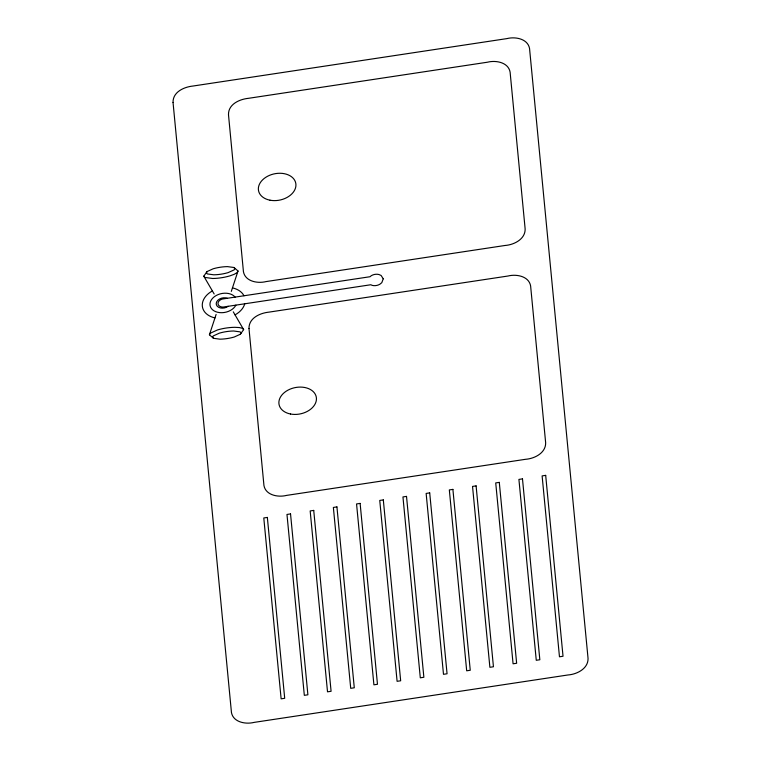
<?xml version="1.0" encoding="UTF-8"?>
<svg xmlns="http://www.w3.org/2000/svg" width="761" height="761" viewBox="0 0 761 761"><rect width="100%" height="100%" fill="white"/><g stroke="black" fill="none" stroke-linecap="round" stroke-linejoin="round"><path stroke-width="1.14" d="M233.275 311.839L243.644 329.627L240.324 334.25L234.226 337.028A39.467 27.862 -11.7 0 1 219.958 339.178L213.508 338.303L209.408 334.802L216.114 314.426M231.315 291.368L238.022 270.992L233.922 267.491L227.472 266.616A39.467 27.862 -11.7 0 0 213.204 268.776L207.106 271.544L203.786 276.167L214.155 293.965M207.106 271.544L206.364 272.866L207.334 273.931L213.784 274.807A39.467 27.862 -11.7 0 0 228.053 272.647L234.15 269.879L234.892 268.557L233.922 267.491M238.022 270.992L237.128 272.581L234.274 274.283L229.812 275.91A47.353 33.427 -11.7 0 1 212.69 278.497L204.956 277.442L203.786 276.167M209.408 334.802L210.302 333.213L217.617 329.894A47.363 33.427 -11.7 0 1 234.74 327.306L239.382 327.553L242.474 328.352L243.644 329.627M240.324 334.25L241.066 332.928L240.096 331.872L233.646 330.997A39.467 27.862 -11.7 0 0 219.377 333.147L213.28 335.924L212.538 337.237L213.508 338.303M228.129 306.303A7.22 5.099 -11.7 0 1 218.445 307.197A7.22 5.099 -11.7 0 1 217.789 300.3A7.22 5.099 -11.7 0 1 227.358 298.283M244.747 303.791A21.669 15.296 -11.7 0 1 235.044 314.873M214.973 317.908A21.669 15.296 -11.7 0 1 202.321 306.131A21.669 15.296 -11.7 0 1 212.386 290.93M232.457 287.896A21.669 15.296 -11.7 0 1 243.977 295.772M235.881 305.132A13.546 9.56 -11.7 0 1 215.791 311.696A13.546 9.56 -11.7 0 1 214.355 296.714A13.546 9.56 -11.7 0 1 235.12 297.104M173.042 102.45L231.249 710.346C231.43 721.885 245.013 724.71 254.107 722.389L567.925 674.978C577.609 674.294 589.718 667.854 587.863 656.467L529.751 50.654C529.57 39.115 515.987 36.29 506.893 38.611L193.075 86.022C184.162 86.916 172.737 91.91 173.042 102.45M228.49 114.73L243.235 269.537C243.415 281.085 256.999 283.901 266.093 281.58L505.028 245.48C514.712 244.804 526.821 238.364 524.957 226.978L510.308 74.255C510.127 62.706 496.543 59.881 487.449 62.212L248.514 98.312C239.601 99.196 228.186 104.19 228.49 114.73M248.999 328.552L263.744 483.359C263.924 494.897 277.508 497.723 286.602 495.392L525.537 459.302C535.221 458.617 547.33 452.177 545.466 440.79L530.817 288.067C530.636 276.528 517.052 273.703 507.958 276.024L269.023 312.124C260.11 313.018 248.695 318.012 248.999 328.552M383.24 278.802L381.803 282.664L379.882 284.224A7.572 5.346 -11.7 0 1 372.243 285.385L370.797 284.747L223.106 307.064A5.784 4.081 -11.7 0 1 218.007 303.763A5.784 4.081 -11.7 0 1 222.336 299.035L370.027 276.728L371.311 275.682A7.572 5.346 -11.7 0 1 378.959 274.531L381.109 275.472L383.24 278.802M267.349 517.423L263.782 517.956L281.132 698.836L284.7 698.303L267.349 517.423M290.54 513.913L286.973 514.455L304.324 695.335L307.891 694.793L290.54 513.913M313.732 510.412L310.174 510.945L327.515 691.825L331.083 691.292L313.732 510.412M336.933 506.902L333.366 507.444L350.716 688.325L354.284 687.782L336.933 506.902M360.124 503.402L356.557 503.944L373.908 684.824L377.475 684.282L360.124 503.402M383.316 499.901L379.749 500.434L397.099 681.314L400.666 680.781L383.316 499.901M406.517 496.391L402.95 496.933L420.3 677.813L423.867 677.271L406.517 496.391M429.708 492.89L426.141 493.432L443.492 674.313L447.059 673.77L429.708 492.89M452.9 489.39L449.332 489.922L466.683 670.802L470.25 670.27L452.9 489.39M476.101 485.879L472.533 486.422L489.884 667.302L493.442 666.76L476.101 485.879M499.292 482.379L495.725 482.912L513.076 663.792L516.643 663.259L499.292 482.379M522.484 478.869L518.916 479.411L536.267 660.291L539.834 659.749L522.484 478.869M545.685 475.368L542.117 475.91L559.468 656.791L563.026 656.248L545.685 475.368M270.012 200.2A18.987 13.403 -11.7 0 0 295.772 183.239A18.987 13.403 -11.7 0 0 265.665 177.389A18.987 13.403 -11.7 0 0 270.012 200.2M290.521 414.013A18.987 13.403 -11.7 0 0 316.281 397.061A18.987 13.403 -11.7 0 0 286.174 391.211A18.987 13.403 -11.7 0 0 290.521 414.013"/></g></svg>
